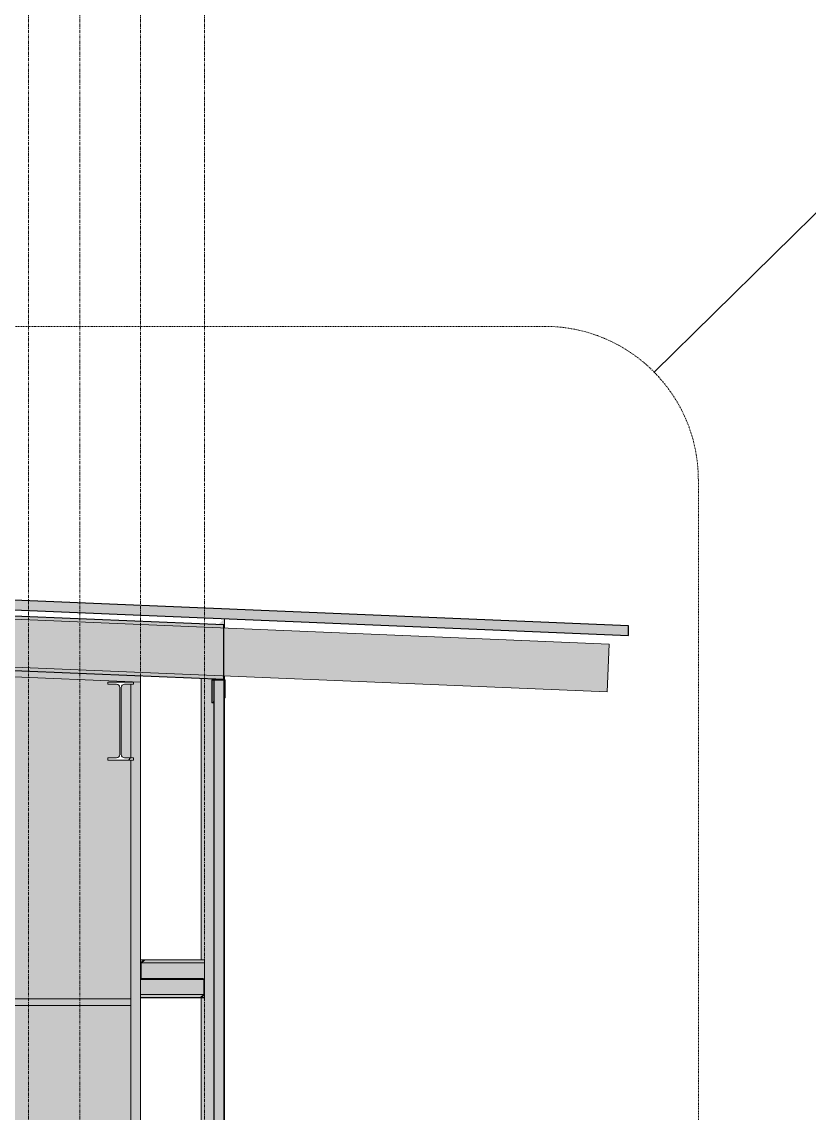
# Model space of a CAD drawing. Header units: inches. Extents: x -55396 to -733, y -290 to 853.
# Drawn here: x -15987.8 to -15864.7, y 268.7 to 439.4 of the extents above; entities that cross this region are included whole.
import ezdxf

# ---------------------------------------------------------------- set-up
doc = ezdxf.new("R2010")
doc.units = ezdxf.units.IN
doc.header["$MEASUREMENT"] = 0
doc.linetypes.add('Dash Dot 3_16_', pattern=[0.3125, 0.1875, -0.0625, 0, -0.0625])
doc.linetypes.add('Grid Line 1_2_', pattern=[0.875, 0.5, -0.125, 0.125, -0.125])
for name, color, linetype, lineweight in [('A-ANNO-SYMB', 150, 'Continuous', 9), ('A-CLNG', 13, 'Continuous', 9), ('A-CLNG-PATT', 13, 'Continuous', 25), ('A-GLAZ-CWMG', 51, 'Continuous', 9), ('A-ROOF', 132, 'Continuous', 9), ('A-WALL', 113, 'Continuous', 9), ('A-WALL-PATT', 111, 'Continuous', 25), ('S-BEAM', 12, 'Continuous', 9), ('S-GRID', 1, 'Continuous', 9)]:
    doc.layers.add(name, color=color, linetype=linetype, lineweight=lineweight)
pattern_1 = [(45, (22011.012, 102), (-19.007, 19.007), []), (45, (22011.012, 130.8), (-19.007, 19.007), [])]

# ---------------------------------------------------------------- blocks, each defined once
blk = doc.blocks.new('Rectangular Mullion - Profile_Polycarbonate_Upper and left-1114459-Section 1')
at = {"layer": 'A-GLAZ-CWMG'}
blk.add_hatch(color=256, dxfattribs=at).paths.add_polyline_path([(22370.68, 332.88), (22370.74, 332.94), (22370.74, 336.44), (22372.74, 336.44), (22372.8, 336.5), (22370.68, 336.5)], flags=0)
at = {"layer": 'A-GLAZ-CWMG', "lineweight": 13}
for p, q in [((22370.68, 336.5), (22370.68, 332.88)), ((22372.8, 336.5), (22370.68, 336.5)), ((22370.74, 332.94), (22370.74, 336.44)), ((22370.74, 336.44), (22372.74, 336.44)), ((22372.74, 336.44), (22372.74, 333.73)), ((22372.8, 333.67), (22372.8, 336.5)), ((22370.68, 332.88), (22371.03, 332.88)), ((22370.97, 332.94), (22370.74, 332.94)), ((22371.03, 333.13), (22370.97, 333.13)), ((22370.97, 333.13), (22370.97, 332.94)), ((22371.03, 332.88), (22371.03, 333.13)), ((22372.74, 333.73), (22372.68, 333.73)), ((22372.68, 333.73), (22372.68, 333.67)), ((22372.68, 333.67), (22372.8, 333.67))]:
    blk.add_line(p, q, dxfattribs=at)
blk = doc.blocks.new('Rectangular Mullion - Profile_Polycarbonate_Upper and left-1166474-Section 1')
at = {"layer": 'A-GLAZ-CWMG'}
h = blk.add_hatch(color=256, dxfattribs=at)
h.paths.add_polyline_path([(22372.68, 174.24), (22372.68, 176), (22370.3, 176), (22370.35, 174.34)], flags=0)
h.paths.add_polyline_path([(22370.3, 194.5), (22371.03, 194.5), (22371.03, 238.52), (22369.06, 238.52), (22369.06, 217), (22370.3, 217), (22370.3, 213.21)], flags=0)
h.paths.add_polyline_path([(22372.61, 194.5), (22372.68, 194.5), (22372.61, 213.21)], flags=0)
h.paths.add_polyline_path([(22372.61, 241.55), (22372.68, 241.55), (22372.61, 242.51)], flags=0)
h.paths.add_polyline_path([(22369.55, 241.55), (22371.03, 241.63), (22371.03, 336.44), (22370.74, 336.44), (22370.74, 336.5), (22372.68, 336.5), (22372.61, 337.09), (22372.56, 337.09), (22372.56, 336.59), (22369.06, 336.74), (22369.06, 292.73), (22369.55, 292.73), (22369.55, 286.77), (22369.06, 286.77), (22369.06, 244.48), (22369.55, 244.48), (22369.55, 241.63)], flags=0)
h.paths.add_polyline_path([(22372.68, 344.6), (22372.68, 346.05), (22371.72, 345.14), (22372.56, 345.1), (22372.56, 344.6)], flags=0)
h = blk.add_hatch(color=256, dxfattribs=at)
h.paths.add_polyline_path([(22372.61, 194.5), (22372.61, 238.52), (22371.03, 238.52), (22371.03, 194.5), (22371.3, 194.5)], flags=0)
h.paths.add_polyline_path([(22372.61, 241.55), (22372.56, 336.44), (22371.03, 336.44), (22371.03, 241.55)], flags=0)
for p, q in [((22372.68, 344.6), (22372.68, 346.05)), ((22369.06, 336.74), (22369.06, 292.73)), ((22372.68, 336.5), (22372.68, 337.09)), ((22372.68, 241.55), (22372.68, 336.44)), ((22369.06, 286.77), (22369.06, 244.48)), ((22369.06, 238.52), (22369.06, 217)), ((22372.68, 194.5), (22372.68, 238.52)), ((22372.68, 174.22), (22372.68, 176))]:
    blk.add_line(p, q, dxfattribs=at)
blk = doc.blocks.new('W-Wide Flange - W12X19-1114859-Section 1')
at = {"layer": 'S-BEAM'}
h = blk.add_hatch(dxfattribs=at)
h.set_pattern_fill('FP_20', color=256, style=0, pattern_type=2)
h.set_pattern_definition(pattern_1)
h.paths.add_polyline_path([(22358.44, 323.95), (22358.44, 324.3), (22357.08, 324.3), (22356.71, 324.46), (22356.55, 324.83), (22356.55, 335.28), (22356.71, 335.65), (22357.08, 335.8), (22358.44, 335.8), (22358.44, 336.15), (22354.43, 336.15), (22354.43, 335.8), (22355.79, 335.8), (22356.16, 335.65), (22356.32, 335.28), (22356.32, 324.83), (22356.16, 324.46), (22355.79, 324.3), (22354.43, 324.3), (22354.43, 323.95)], flags=0)
at = {"layer": 'S-BEAM', "lineweight": 15}
for p, q in [((22358.44, 336.15), (22354.43, 336.15)), ((22354.43, 336.15), (22354.43, 335.8)), ((22358.44, 335.8), (22358.44, 336.15)), ((22354.43, 335.8), (22355.79, 335.8)), ((22356.32, 335.28), (22356.32, 324.83)), ((22356.55, 324.83), (22356.55, 335.28)), ((22357.08, 335.8), (22358.44, 335.8)), ((22355.79, 324.3), (22354.43, 324.3)), ((22354.43, 324.3), (22354.43, 323.95)), ((22358.44, 324.3), (22357.08, 324.3)), ((22358.44, 323.95), (22358.44, 324.3)), ((22354.43, 323.95), (22358.44, 323.95))]:
    blk.add_line(p, q, dxfattribs=at)
for centre, start, end in [((22355.79, 335.28), 0, 90), ((22357.08, 335.28), 90, 180), ((22355.79, 324.83), 270, 0), ((22357.08, 324.83), 180, 270)]:
    blk.add_arc(centre, 0.525, start, end, dxfattribs=at)
blk = doc.blocks.new('columns and girder2 - one-1108489-Section 1')
at = {"layer": 'S-BEAM'}
h = blk.add_hatch(color=256, dxfattribs=at)
h.paths.add_polyline_path([(22302.33, 296.54), (22302.33, 298.06), (22123.34, 329.96), (22009.3, 321.86), (22009.24, 320.37), (22123.26, 328.45), (22297.96, 297.32)], flags=0)
h.paths.add_polyline_path([(22006.23, 320.29), (22006.29, 321.79), (21643.96, 326.95), (21643.9, 325.46), (22006.07, 320.29)], flags=0)
h.paths.add_polyline_path([(21640.9, 325.67), (21640.96, 327.17), (21403.33, 358.96), (21194.62, 329.61), (21194.62, 328.11), (21403.33, 357.45), (21640.73, 325.69)], flags=0)
h.paths.add_polyline_path([(22359.55, 336.13), (22359.55, 337.14), (22305.33, 339.4), (22305.33, 338.39), (22359.15, 336.15)], flags=0)
h.paths.add_polyline_path([(22302.33, 338.52), (22302.33, 339.52), (22010.54, 351.68), (22010.58, 350.67), (22259.23, 340.31)], flags=0)
h.paths.add_polyline_path([(22007.5, 350.8), (22007.54, 351.8), (21645.62, 366.88), (21645.67, 365.88), (22006.07, 350.86)], flags=0)
h.paths.add_polyline_path([(21642.58, 366.01), (21642.62, 367.01), (21194.62, 385.67), (21194.62, 384.67), (21640.73, 366.09)], flags=0)
h.paths.add_polyline_path([(21191.62, 384.8), (21191.62, 385.8), (21135.05, 388.16), (21135.05, 388.66), (21134.3, 388.69), (21134.3, 387.19), (21174.68, 385.5)], flags=0)
h = blk.add_hatch(color=256, dxfattribs=at)
h.paths.add_polyline_path([(21155.3, -6), (21155.3, -6), (21153.8, -6)], flags=0)
h.paths.add_polyline_path([(22359.55, -6), (22359.55, -6), (22358.05, -6)], flags=0)
h.paths.add_polyline_path([(21135.8, -6), (21135.8, -6), (21134.3, -6)], flags=0)
h.paths.add_polyline_path([(22358.08, 0), (22359.55, 0), (22359.55, 98.25), (22358.8, 98.25), (22358.8, 194.5), (22359.55, 194.5), (22359.55, 336.13), (22358.44, 336.15), (22358.44, 335.8), (22358.05, 335.8), (22358.05, 324.3), (22358.44, 324.3), (22358.44, 323.95), (22358.05, 323.95), (22358.05, 0)], flags=0)
h.paths.add_polyline_path([(22340.05, 0), (22340.05, 119), (22305.31, 294.08), (22303.8, 294.08), (22338.55, 118.85), (22338.55, 0), (22339.98, 0)], flags=0)
h.paths.add_polyline_path([(21155.3, 0), (21155.3, 118.86), (21193.29, 323.84), (21191.77, 323.84), (21153.8, 119), (21153.87, 0)], flags=0)
h.paths.add_polyline_path([(21135.05, 0), (21135.8, 0), (21135.8, 387.12), (21134.3, 387.19), (21134.3, 146.25), (21135.05, 146.25), (21135.05, 37.38)], flags=0)
h = blk.add_hatch(color=256, dxfattribs=at)
h.paths.add_polyline_path([(22358.05, -6), (22358.05, -6), (22340.05, -6)], flags=0)
h.paths.add_polyline_path([(22357.19, 0), (22358.05, 0), (22358.05, 285.6), (22307.55, 285.6), (22307.55, 286.6), (22358.05, 286.6), (22358.05, 323.95), (22354.43, 323.95), (22354.43, 324.3), (22355.79, 324.3), (22356.19, 324.53), (22356.32, 324.83), (22356.24, 335.46), (22356.16, 335.65), (22355.79, 335.8), (22354.43, 335.8), (22354.43, 336.15), (22358.05, 336.2), (22305.33, 338.39), (22305.33, 294.08), (22340.05, 118.85), (22340.05, 0)], flags=0)
h.paths.add_polyline_path([(21153.8, 0), (21153.8, 119), (21191.77, 323.84), (21191.62, 323.84), (21191.62, 384.8), (21135.8, 387.12), (21135.8, 325.09), (21188.62, 325.09), (21188.62, 324.09), (21135.8, 324.09), (21135.8, 0), (21136.67, 0)], flags=0)
h.paths.add_polyline_path([(22302.33, 298.06), (22302.33, 338.52), (22010.5, 350.68), (22009.3, 321.88), (22123.34, 329.96), (22297.96, 298.84)], flags=0)
h.paths.add_polyline_path([(22006.29, 321.79), (22007.5, 350.8), (21645.58, 365.88), (21643.96, 326.96), (22006.07, 321.79)], flags=0)
h.paths.add_polyline_path([(22358.05, 324.3), (22358.02, 335.8), (22357.08, 335.8), (22356.71, 335.65), (22356.55, 335.12), (22356.63, 324.65), (22356.71, 324.46), (22357.08, 324.3)], flags=0)
h.paths.add_polyline_path([(21640.96, 327.17), (21642.58, 366.01), (21194.62, 384.59), (21194.62, 329.63), (21403.33, 358.96), (21640.73, 327.2)], flags=0)
h = blk.add_hatch(color=256, dxfattribs=at)
h.paths.add_polyline_path([(22358.05, 285.6), (22358.05, 286.6), (22307.55, 286.6), (22307.55, 285.6), (22336.69, 285.6)], flags=0)
h.paths.add_polyline_path([(21174.68, 324.09), (21188.62, 324.09), (21188.62, 325.09), (21135.8, 325.09), (21135.8, 324.09)], flags=0)
for p, q in [((22305.33, 338.39), (22359.55, 336.13)), ((22359.55, 336.13), (22358.05, 336.2)), ((22359.55, 336.13), (22359.55, 337.14)), ((22359.55, 292.25), (22359.55, 336.13)), ((22358.05, 335.8), (22358.05, 324.3)), ((22358.05, 323.95), (22358.05, 0)), ((22359.55, 244), (22359.55, 289.88)), ((22358.05, 286.6), (22307.55, 286.6)), ((22307.55, 285.6), (22358.05, 285.6))]:
    blk.add_line(p, q, dxfattribs=at)
blk = doc.blocks.new('Girt_Z - 10_D-1179799-Section 1')
at = {"layer": 'S-BEAM'}
h = blk.add_hatch(dxfattribs=at)
h.set_pattern_fill('FP_20', color=256, style=0, pattern_type=2)
h.set_pattern_definition(pattern_1)
h.paths.add_polyline_path([(22368.98, 286.77), (22369.55, 287.25), (22369.55, 289.62), (22369.44, 289.62), (22369.44, 287.3), (22368.91, 286.85)], flags=0)
h.paths.add_polyline_path([(22359.74, 289.7), (22369.37, 289.7), (22369.37, 289.8), (22359.74, 289.8)], flags=0)
h.paths.add_polyline_path([(22359.66, 289.88), (22359.66, 292.2), (22360.2, 292.65), (22360.13, 292.73), (22359.55, 292.25), (22359.55, 289.88)], flags=0)
at = {"layer": 'S-BEAM', "lineweight": 15}
for p, q in [((22360.13, 292.73), (22359.55, 292.25)), ((22359.55, 292.25), (22359.55, 289.88)), ((22359.66, 292.2), (22360.2, 292.65)), ((22359.66, 289.88), (22359.66, 292.2)), ((22360.2, 292.65), (22360.13, 292.73)), ((22369.37, 289.8), (22359.74, 289.8)), ((22359.74, 289.7), (22369.37, 289.7)), ((22369.44, 289.62), (22369.44, 287.3)), ((22369.55, 287.25), (22369.55, 289.62)), ((22369.44, 287.3), (22368.91, 286.85)), ((22368.91, 286.85), (22368.98, 286.77)), ((22368.98, 286.77), (22369.55, 287.25))]:
    blk.add_line(p, q, dxfattribs=at)
for centre, radius, start, end in [((22359.74, 289.88), 0.188, 180, 270), ((22359.74, 289.88), 0.0782, 183.0424, 270), ((22369.37, 289.62), 0.187, 360, 90), ((22369.37, 289.62), 0.0782, 2.1227, 90)]:
    blk.add_arc(centre, radius, start, end, dxfattribs=at)
blk = doc.blocks.new('Girt_Z - 10_D-1118378-Section 1')
at = {"layer": 'S-BEAM'}
h = blk.add_hatch(color=256, dxfattribs=at)
h.paths.add_polyline_path([(22112.8, 289.88), (22183.62, 289.88), (22183.62, 290.5), (22136.68, 290.56), (22136.68, 292.25), (22112.8, 292.25), (22112.8, 291.35)], flags=0)
h.paths.add_polyline_path([(22360.13, 289.88), (22369.55, 289.88), (22369.55, 292.25), (22359.66, 292.2), (22359.66, 289.88)], flags=0)
h.paths.add_polyline_path([(22185.74, 289.88), (22268.62, 289.88), (22268.62, 290.5), (22239.68, 290.56), (22239.68, 292.25), (22232.68, 292.25), (22232.68, 290.5), (22185.74, 290.5)], flags=0)
h.paths.add_polyline_path([(22184.18, 289.88), (22184.44, 289.88), (22184.44, 290.5), (22183.8, 290.5), (22183.8, 289.88)], flags=0)
h.paths.add_polyline_path([(22304.63, 289.88), (22304.16, 292.25), (22299.68, 292.25), (22299.68, 290.5), (22270.74, 290.5), (22270.74, 289.88), (22304.62, 289.88)], flags=0)
h.paths.add_polyline_path([(22185.55, 289.88), (22185.55, 290.5), (22184.92, 290.5), (22184.92, 289.88)], flags=0)
h.paths.add_polyline_path([(22270.55, 289.88), (22270.55, 290.5), (22269.92, 290.5), (22269.92, 289.88)], flags=0)
h.paths.add_polyline_path([(22269.44, 289.88), (22269.44, 290.5), (22268.8, 290.5), (22268.8, 289.88), (22268.91, 289.88)], flags=0)
h = blk.add_hatch(color=256, dxfattribs=at)
h.paths.add_polyline_path([(22303.38, 292.25), (22304.16, 292.25), (22304.06, 292.73), (22299.68, 292.67), (22299.68, 292.25)], flags=0)
h.paths.add_polyline_path([(22235.02, 292.25), (22239.68, 292.25), (22239.68, 292.73), (22233.68, 292.73), (22233.68, 292.25)], flags=0)
h.paths.add_polyline_path([(22359.55, 292.25), (22360.13, 292.73), (22359.55, 292.73)], flags=0)
h.paths.add_polyline_path([(22360.13, 292.25), (22369.55, 292.25), (22369.55, 292.73), (22360.2, 292.65), (22359.72, 292.25)], flags=0)
h = blk.add_hatch(color=256, dxfattribs=at)
h.paths.add_polyline_path([(22273.75, 289.7), (22304.66, 289.74), (22304.62, 289.88), (22269.92, 289.81), (22269.92, 289.7)], flags=0)
h.paths.add_polyline_path([(22369.55, 289.7), (22369.55, 289.88), (22369.37, 289.8), (22369.37, 289.7)], flags=0)
h.paths.add_polyline_path([(22359.55, 289.7), (22359.74, 289.72), (22359.66, 289.88), (22359.55, 289.8), (22359.55, 289.7)], flags=0)
h.paths.add_polyline_path([(22233.68, 289.7), (22269.44, 289.75), (22269.44, 289.88), (22233.68, 289.84), (22233.68, 289.71)], flags=0)
h = blk.add_hatch(color=256, dxfattribs=at)
h.paths.add_polyline_path([(22233.68, 287.3), (22268.61, 287.3), (22268.8, 287.66), (22268.8, 289.49), (22268.93, 289.5), (22268.91, 289.62), (22233.68, 289.62)], flags=0)
h.paths.add_polyline_path([(22369.44, 287.3), (22369.44, 289.62), (22359.55, 289.62), (22359.55, 287.3), (22368.98, 287.3)], flags=0)
h.paths.add_polyline_path([(22270.73, 287.3), (22305.14, 287.3), (22304.62, 289.62), (22270.43, 289.62), (22270.43, 289.5), (22270.55, 289.46), (22270.63, 287.39), (22270.75, 287.33)], flags=0)
h.paths.add_polyline_path([(22369.55, 289.62), (22369.55, 289.62), (22369.44, 289.62)], flags=0)
h = blk.add_hatch(color=256, dxfattribs=at)
h.paths.add_polyline_path([(22369.44, 286.85), (22369.55, 286.85), (22369.55, 287.25), (22369.08, 286.85)], flags=0)
h.paths.add_polyline_path([(22235.02, 286.85), (22268.38, 286.85), (22268.61, 287.3), (22233.68, 287.3), (22233.68, 286.85)], flags=0)
h.paths.add_polyline_path([(22270.75, 286.85), (22305.23, 286.85), (22305.14, 287.3), (22270.72, 287.28), (22270.52, 286.85), (22270.72, 286.85)], flags=0)
h.paths.add_polyline_path([(22368.91, 286.85), (22369.44, 287.3), (22359.55, 287.3), (22359.55, 286.85)], flags=0)
blk.add_hatch(color=256, dxfattribs=at).paths.add_polyline_path([(22368.98, 286.77), (22368.91, 286.85), (22368.91, 286.77)], flags=0)
for p, q in [((22359.55, 292.73), (22369.55, 292.73)), ((22359.71, 292.25), (22369.55, 292.25)), ((22369.55, 292.73), (22369.55, 292.25)), ((22369.55, 292.25), (22369.55, 289.88)), ((22359.55, 289.7), (22359.74, 289.7)), ((22359.55, 289.62), (22369.55, 289.62)), ((22369.37, 289.7), (22369.55, 289.7)), ((22369.55, 289.88), (22369.55, 289.7)), ((22369.55, 289.7), (22369.55, 289.62)), ((22359.55, 287.3), (22369.44, 287.3)), ((22359.55, 286.85), (22368.91, 286.85)), ((22359.55, 286.77), (22369.55, 286.77)), ((22369.08, 286.85), (22369.55, 286.85)), ((22369.55, 287.25), (22369.55, 286.85)), ((22369.55, 286.85), (22369.55, 286.77))]:
    blk.add_line(p, q, dxfattribs=at)
blk = doc.blocks.new('Dimension Lumber - 5_5 x 7_5 Glulam-1168851-Section 1')
at = {"layer": 'S-BEAM'}
blk.add_hatch(color=256, dxfattribs=at).paths.add_polyline_path([(22432.47, 334.6), (22432.78, 342.09), (22243.07, 350), (22242.75, 342.5), (22414.16, 335.36)], flags=0)
at = {"layer": 'S-BEAM', "lineweight": 15}
for p, q in [((22432.78, 342.09), (22243.07, 350)), ((22242.75, 342.5), (22432.47, 334.6)), ((22432.47, 334.6), (22432.78, 342.09))]:
    blk.add_line(p, q, dxfattribs=at)

msp = doc.modelspace()

# ---------------------------------------------------------------- hatches: boundary and pattern name
at = {"layer": 'A-CLNG-PATT', "lineweight": 9}
h = msp.add_hatch(dxfattribs=at)
h.set_pattern_fill('FP_22', color=256, style=0, pattern_type=2)
h.set_pattern_definition([(161.57, (22011.972, 102.96), (-7.6802237, -0.0009796), [0, -54.643, 6.067, 0]), (18.43, (22010.052, 102.96), (-7.6802237, 0.0009796), [0, -54.643, 6.067, 0]), (108.43, (22011.972, 102.96), (3.8382953, -19.20136532), [18.211, -42.499]), (71.57, (22010.052, 102.96), (3.8382953, 19.20136532), [18.211, -42.499])])
h.paths.add_polyline_path([(-15956.21, 336.59), (-15956.21, 345.1), (-17193.72, 396.66), (-17193.72, 388.16), (-16069.55, 341.32)], flags=0)
at = {"layer": 'A-ROOF'}
msp.add_hatch(color=256, dxfattribs=at).paths.add_polyline_path([(-15892.97, 343.42), (-15892.97, 344.92), (-17208.32, 399.73), (-17208.32, 398.23), (-15914.61, 344.32)], flags=0)
at = {"layer": 'A-WALL-PATT', "lineweight": 9, "transparency": 33554649}
msp.add_hatch(color=256, dxfattribs=at).paths.add_polyline_path([(-15956.16, 191.34), (-15956.16, 336.44), (-15957.74, 336.44), (-15957.74, 191.34)], flags=0)

# ---------------------------------------------------------------- linework, layer by layer
at = {"layer": 'A-ANNO-SYMB'}
msp.add_line((-15888.95, 384.59), (-15842.2, 430.6), dxfattribs=at)
at = {"layer": 'A-ANNO-SYMB', "linetype": 'Dash Dot 3_16_'}
for p, q in [((-15906.05, 391.76), (-15991.05, 391.76)), ((-15882.05, -11.65), (-15882.05, 367.76))]:
    msp.add_line(p, q, dxfattribs=at)
msp.add_arc((-15906.05, 367.76), 24, 0, 90, dxfattribs=at)
at = {"layer": 'A-CLNG', "lineweight": 25}
for p, q in [((-15956.21, 345.1), (-17193.72, 396.66)), ((-17193.72, 388.16), (-15956.21, 336.59)), ((-15956.21, 336.59), (-15956.21, 345.1))]:
    msp.add_line(p, q, dxfattribs=at)
at = {"layer": 'A-ROOF', "lineweight": 25}
for p, q in [((-15892.97, 344.92), (-17208.32, 399.73)), ((-17208.32, 398.23), (-15892.97, 343.42)), ((-15892.97, 343.42), (-15892.97, 344.92))]:
    msp.add_line(p, q, dxfattribs=at)
at = {"layer": 'A-WALL', "lineweight": 25}
for p, q in [((-15957.74, 336.44), (-15957.74, 191.34)), ((-15956.16, 336.44), (-15957.74, 336.44)), ((-15956.16, 191.34), (-15956.16, 336.44))]:
    msp.add_line(p, q, dxfattribs=at)
at = {"layer": 'S-GRID', "linetype": 'Grid Line 1_2_'}
for p, q in [((-15986.72, -132), (-15986.72, 648.66)), ((-15978.72, -132), (-15978.72, 648.66)), ((-15969.22, -132), (-15969.22, 648.66)), ((-15969.22, -132), (-15969.22, 648.66)), ((-15959.22, -132), (-15959.22, 648.66))]:
    msp.add_line(p, q, dxfattribs=at)

# ---------------------------------------------------------------- block references
at = {"layer": 'A-GLAZ-CWMG'}
for name in ['Rectangular Mullion - Profile_Polycarbonate_Upper and left-1166474-Section 1', 'Rectangular Mullion - Profile_Polycarbonate_Upper and left-1114459-Section 1']:
    msp.add_blockref(name, (-38328.77, 0), dxfattribs=at)
at = {"layer": 'S-BEAM'}
for name in ['columns and girder2 - one-1108489-Section 1', 'Dimension Lumber - 5_5 x 7_5 Glulam-1168851-Section 1', 'W-Wide Flange - W12X19-1114859-Section 1', 'Girt_Z - 10_D-1118378-Section 1', 'Girt_Z - 10_D-1179799-Section 1']:
    msp.add_blockref(name, (-38328.77, 0), dxfattribs=at)

doc.saveas('drawing.dxf')
